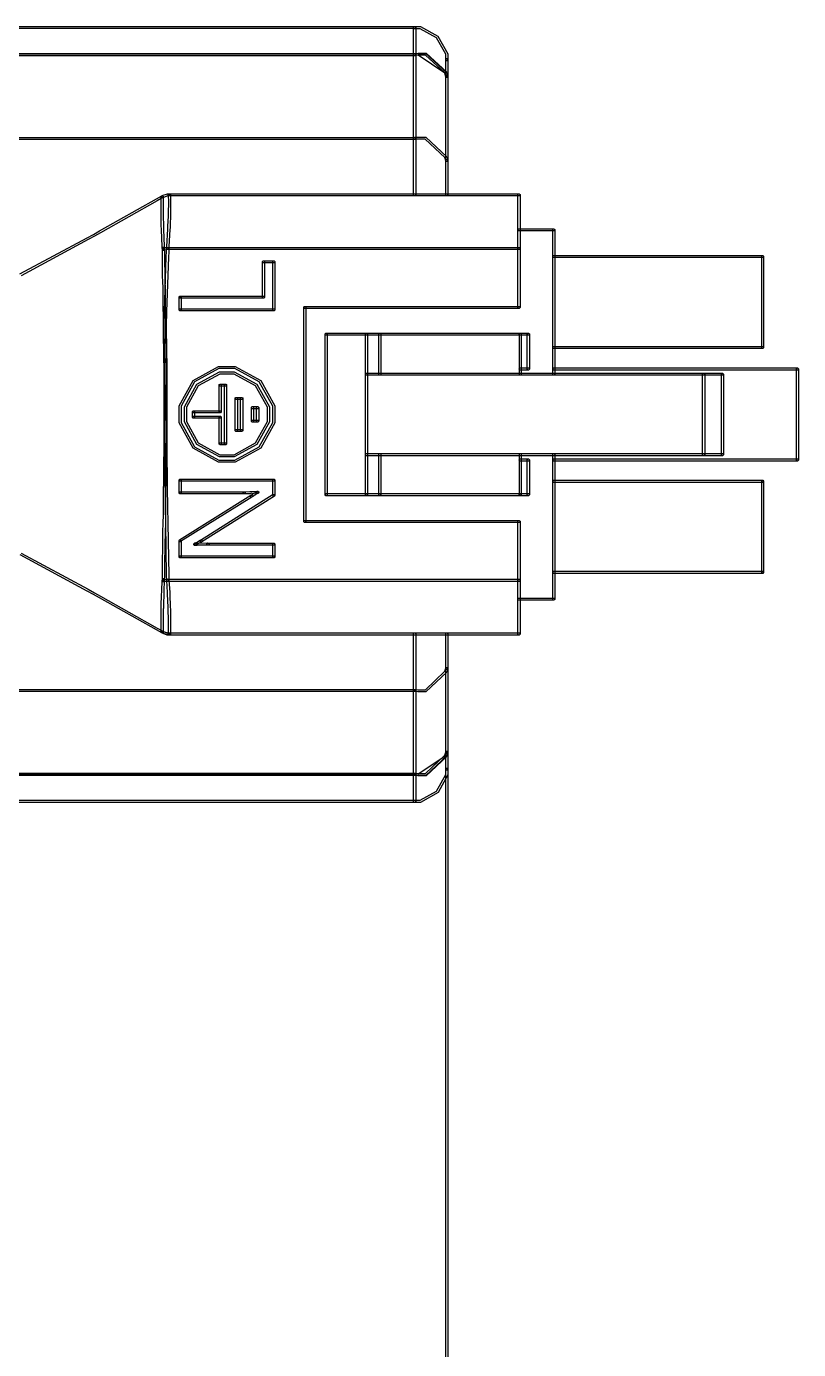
# Model space of a CAD drawing. Extents: x 0.54 to 10.46, y 0.74 to 7.76.
# Drawn here: x 9.1258 to 9.3863, y 3.7966 to 4.2432 of the extents above; entities that cross this region are included whole.
import ezdxf

# ---------------------------------------------------------------- set-up
doc = ezdxf.new("R2010")
doc.units = 0
doc.layers.get('0').update_dxf_attribs({"linetype": 'CONTINUOUS'})

msp = doc.modelspace()

# ---------------------------------------------------------------- linework, layer by layer
at = {"color": 0}
for points in [[(9.25672, 4.24246), (8.97396, 4.24246), (8.97385, 4.24246), (8.97358, 4.24274), (8.97358, 4.24278), (8.97358, 4.24289), (8.97385, 4.24317), (8.97396, 4.24317), (9.25672, 4.24317), (9.25678, 4.24317), (9.25711, 4.24289), (9.25711, 4.24278), (9.25711, 4.24274), (9.25678, 4.24246), (9.25672, 4.24246)], [(9.26758, 4.23161), (9.26747, 4.23161), (9.26725, 4.23188), (9.26725, 4.23193), (9.26725, 4.23383), (9.26417, 4.23936), (9.25857, 4.2424), (9.25672, 4.2424), (9.25662, 4.2424), (9.2564, 4.24274), (9.2564, 4.24278), (9.2564, 4.24289), (9.25662, 4.24311), (9.25672, 4.24311), (9.25868, 4.24311), (9.2646, 4.23986), (9.2679, 4.23394), (9.2679, 4.23193), (9.2679, 4.23188), (9.26764, 4.23161), (9.26758, 4.23161)], [(9.25672, 4.23335), (8.97396, 4.23335), (8.97385, 4.23335), (8.97358, 4.23361), (8.97358, 4.23367), (8.97358, 4.23378), (8.97385, 4.23406), (8.97396, 4.23406), (9.25672, 4.23406), (9.25678, 4.23406), (9.25711, 4.23378), (9.25711, 4.23367), (9.25711, 4.23361), (9.25678, 4.23335), (9.25672, 4.23335)], [(9.25672, 4.23329), (8.97396, 4.23329), (8.97385, 4.23329), (8.97358, 4.23361), (8.97358, 4.23367), (8.97358, 4.23378), (8.97385, 4.234), (8.97396, 4.234), (9.25672, 4.234), (9.25678, 4.234), (9.25711, 4.23378), (9.25711, 4.23367), (9.25711, 4.23361), (9.25678, 4.23329), (9.25672, 4.23329)], [(9.26758, 4.22613), (9.26747, 4.22613), (9.26725, 4.2264), (9.26725, 4.2264), (9.26699, 4.22749), (9.26047, 4.23346), (9.25831, 4.23346), (9.25792, 4.23346), (9.25689, 4.2334), (9.25678, 4.23335), (9.25678, 4.23335), (9.2564, 4.23356), (9.2564, 4.23361), (9.25635, 4.23367), (9.25662, 4.23406), (9.25667, 4.23406), (9.25678, 4.2341), (9.25792, 4.23415), (9.25831, 4.23415), (9.26069, 4.23415), (9.26764, 4.22771), (9.2679, 4.22657), (9.2679, 4.22657), (9.26768, 4.22618), (9.26768, 4.22613), (9.26768, 4.22613), (9.26758, 4.22613), (9.26758, 4.22613)], [(9.26758, 4.22592), (9.26747, 4.22592), (9.26725, 4.22618), (9.26725, 4.22618), (9.26699, 4.22738), (9.25792, 4.23351), (9.25678, 4.23329), (9.25678, 4.23329), (9.25672, 4.23329), (9.25672, 4.23329), (9.25662, 4.23329), (9.2564, 4.23356), (9.2564, 4.23361), (9.25635, 4.23367), (9.25662, 4.234), (9.25667, 4.234), (9.25678, 4.23406), (9.25782, 4.2341), (9.25819, 4.2341), (9.26058, 4.2341), (9.26764, 4.22749), (9.2679, 4.22629), (9.2679, 4.22629), (9.26768, 4.22597), (9.26768, 4.22592), (9.26768, 4.22592), (9.26758, 4.22592), (9.26758, 4.22592)], [(9.25672, 4.20503), (9.25662, 4.20503), (9.2564, 4.20529), (9.2564, 4.20535), (9.2564, 4.23367), (9.2564, 4.23378), (9.25662, 4.234), (9.25672, 4.234), (9.25678, 4.234), (9.25711, 4.23378), (9.25711, 4.23367), (9.25711, 4.20535), (9.25711, 4.20529), (9.25678, 4.20503), (9.25672, 4.20503)], [(9.26758, 4.22613), (9.26747, 4.22613), (9.26725, 4.2264), (9.26725, 4.22646), (9.26725, 4.23193), (9.26725, 4.23204), (9.26747, 4.23232), (9.26758, 4.23232), (9.26764, 4.23232), (9.2679, 4.23204), (9.2679, 4.23193), (9.2679, 4.22646), (9.2679, 4.2264), (9.26764, 4.22613), (9.26758, 4.22613)], [(9.26758, 4.22592), (9.26747, 4.22592), (9.26725, 4.22618), (9.26725, 4.22624), (9.26725, 4.22651), (9.26725, 4.22661), (9.26747, 4.22683), (9.26758, 4.22683), (9.26764, 4.22683), (9.2679, 4.22661), (9.2679, 4.22651), (9.2679, 4.22624), (9.2679, 4.22618), (9.26764, 4.22592), (9.26758, 4.22592)], [(9.26758, 4.1976), (9.26747, 4.1976), (9.26725, 4.19786), (9.26725, 4.19792), (9.26725, 4.22624), (9.26725, 4.22635), (9.26747, 4.22661), (9.26758, 4.22661), (9.26764, 4.22661), (9.2679, 4.22635), (9.2679, 4.22624), (9.2679, 4.19792), (9.2679, 4.19786), (9.26764, 4.1976), (9.26758, 4.1976)], [(9.25672, 4.20503), (8.97233, 4.20503), (8.97222, 4.20503), (8.97194, 4.20529), (8.97194, 4.20535), (8.97194, 4.20546), (8.97222, 4.20574), (8.97233, 4.20574), (9.25672, 4.20574), (9.25678, 4.20574), (9.25711, 4.20546), (9.25711, 4.20535), (9.25711, 4.20529), (9.25678, 4.20503), (9.25672, 4.20503)], [(9.26758, 4.1976), (9.26747, 4.1976), (9.26725, 4.19786), (9.26725, 4.19786), (9.26699, 4.19894), (9.26036, 4.20514), (9.25819, 4.20514), (9.25782, 4.20514), (9.25689, 4.20508), (9.25678, 4.20503), (9.25678, 4.20503), (9.25672, 4.20503), (9.25672, 4.20503), (9.25662, 4.20503), (9.2564, 4.20524), (9.2564, 4.20529), (9.25635, 4.20535), (9.25662, 4.20574), (9.25667, 4.20574), (9.25678, 4.20578), (9.25782, 4.20583), (9.25819, 4.20583), (9.26058, 4.20583), (9.26764, 4.19922), (9.2679, 4.19803), (9.2679, 4.19803), (9.26768, 4.19764), (9.26768, 4.1976), (9.26768, 4.1976), (9.26758, 4.1976), (9.26758, 4.1976)], [(9.26758, 4.18599), (9.26747, 4.18599), (9.26725, 4.18625), (9.26725, 4.18631), (9.26725, 4.19792), (9.26725, 4.19803), (9.26747, 4.19829), (9.26758, 4.19829), (9.26764, 4.19829), (9.2679, 4.19803), (9.2679, 4.19792), (9.2679, 4.18631), (9.2679, 4.18625), (9.26764, 4.18599), (9.26758, 4.18599)], [(9.17199, 4.16803), (9.17188, 4.16803), (9.1716, 4.16829), (9.1716, 4.16835), (9.17156, 4.16894), (9.17133, 4.17458), (9.17133, 4.17507), (9.17128, 4.17557), (9.17122, 4.17882), (9.17122, 4.1799), (9.17122, 4.18078), (9.17122, 4.18272), (9.17122, 4.18338), (9.17122, 4.18386), (9.17122, 4.18533), (9.17122, 4.18533), (9.17122, 4.18544), (9.17122, 4.18565), (9.17128, 4.18565), (9.17128, 4.18576), (9.1716, 4.18604), (9.17165, 4.18599), (9.17171, 4.18599), (9.17199, 4.18571), (9.17199, 4.1856), (9.17193, 4.1856), (9.17193, 4.18533), (9.17193, 4.18533), (9.17193, 4.18485), (9.17193, 4.18375), (9.17193, 4.18338), (9.17193, 4.18338), (9.17193, 4.18078), (9.17193, 4.1799), (9.17193, 4.17958), (9.17199, 4.17557), (9.17204, 4.17513), (9.17204, 4.17464), (9.17225, 4.169), (9.17231, 4.1684), (9.17231, 4.16835), (9.17204, 4.16803), (9.17199, 4.16803)], [(9.1716, 4.18528), (9.1716, 4.18528), (9.17133, 4.18549), (9.17133, 4.18549), (9.17128, 4.18554), (9.17139, 4.18593), (9.17144, 4.18593), (9.1716, 4.18608), (9.17339, 4.18668), (9.17399, 4.18668), (9.17404, 4.18668), (9.17432, 4.18642), (9.17432, 4.18631), (9.17432, 4.18625), (9.17404, 4.18599), (9.17399, 4.18599), (9.17344, 4.18599), (9.17199, 4.18544), (9.17182, 4.18533), (9.17182, 4.18533), (9.17165, 4.18528), (9.1716, 4.18528)], [(9.17344, 4.16792), (9.17333, 4.16792), (9.17313, 4.16818), (9.17313, 4.16824), (9.17313, 4.16894), (9.17344, 4.17475), (9.1735, 4.17524), (9.1735, 4.17572), (9.17367, 4.17919), (9.17367, 4.18033), (9.17367, 4.18072), (9.17378, 4.18326), (9.17378, 4.18408), (9.17378, 4.18457), (9.17372, 4.18571), (9.17372, 4.18604), (9.17372, 4.18604), (9.17367, 4.18614), (9.17367, 4.18614), (9.17432, 4.18647), (9.17399, 4.18631), (9.17432, 4.18647), (9.17432, 4.18642), (9.17437, 4.18619), (9.17437, 4.18608), (9.17437, 4.18604), (9.17443, 4.18435), (9.17443, 4.18408), (9.17443, 4.18317), (9.17437, 4.18072), (9.17437, 4.18033), (9.17432, 4.17996), (9.17421, 4.17567), (9.17421, 4.17518), (9.17415, 4.17469), (9.17383, 4.16889), (9.17383, 4.16818), (9.17383, 4.16813), (9.1735, 4.16792), (9.17344, 4.16792)], [(9.29194, 4.18599), (9.17399, 4.18599), (9.17389, 4.18599), (9.17361, 4.18625), (9.17361, 4.18631), (9.17361, 4.18642), (9.17389, 4.18668), (9.17399, 4.18668), (9.29194, 4.18668), (9.29199, 4.18668), (9.29232, 4.18642), (9.29232, 4.18631), (9.29232, 4.18625), (9.29199, 4.18599), (9.29194, 4.18599)], [(9.29194, 4.16792), (9.29183, 4.16792), (9.29161, 4.16818), (9.29161, 4.16824), (9.29161, 4.18631), (9.29161, 4.18642), (9.29183, 4.18668), (9.29194, 4.18668), (9.29199, 4.18668), (9.29232, 4.18642), (9.29232, 4.18631), (9.29232, 4.16824), (9.29232, 4.16818), (9.29199, 4.16792), (9.29194, 4.16792)], [(9.30371, 4.17421), (9.29194, 4.17421), (9.29183, 4.17421), (9.29161, 4.17449), (9.29161, 4.17453), (9.29161, 4.17464), (9.29183, 4.17492), (9.29194, 4.17492), (9.30371, 4.17492), (9.30376, 4.17492), (9.30404, 4.17464), (9.30404, 4.17453), (9.30404, 4.17449), (9.30376, 4.17421), (9.30371, 4.17421)], [(9.30371, 4.12543), (9.3036, 4.12543), (9.30339, 4.12571), (9.30339, 4.12576), (9.30339, 4.17453), (9.30339, 4.17464), (9.3036, 4.17492), (9.30371, 4.17492), (9.30376, 4.17492), (9.30404, 4.17464), (9.30404, 4.17453), (9.30404, 4.12576), (9.30404, 4.12571), (9.30376, 4.12543), (9.30371, 4.12543)], [(9.17344, 4.16792), (9.17193, 4.16803), (9.17188, 4.16808), (9.1716, 4.16835), (9.1716, 4.1684), (9.1716, 4.16851), (9.17188, 4.16872), (9.17199, 4.16872), (9.1735, 4.16862), (9.17356, 4.16862), (9.17383, 4.16829), (9.17383, 4.16818), (9.17383, 4.16813), (9.1735, 4.16792), (9.17344, 4.16792)], [(9.17199, 4.16758), (9.17188, 4.16758), (9.17165, 4.16786), (9.17165, 4.16792), (9.17165, 4.16803), (9.1716, 4.16829), (9.1716, 4.16829), (9.17231, 4.1684), (9.17231, 4.16829), (9.17231, 4.16803), (9.17231, 4.16792), (9.17231, 4.16786), (9.17204, 4.16758), (9.17199, 4.16758)], [(9.17199, 4.05615), (9.17188, 4.05615), (9.17165, 4.05643), (9.17165, 4.05647), (9.17165, 4.06011), (9.17176, 4.06976), (9.17182, 4.0709), (9.17182, 4.07146), (9.17193, 4.07671), (9.17199, 4.07721), (9.17199, 4.07894), (9.17215, 4.09706), (9.17219, 4.09907), (9.17219, 4.09967), (9.17219, 4.10097), (9.17219, 4.10135), (9.17219, 4.10135), (9.17225, 4.10172), (9.17225, 4.10183), (9.17225, 4.10232), (9.17225, 4.10331), (9.17225, 4.10553), (9.17225, 4.10622), (9.17225, 4.11019), (9.17225, 4.11903), (9.17225, 4.12196), (9.17219, 4.12847), (9.17215, 4.13064), (9.17188, 4.15229), (9.17188, 4.15446), (9.17176, 4.15756), (9.17171, 4.15842), (9.17165, 4.16558), (9.17165, 4.16797), (9.17165, 4.16808), (9.17188, 4.16829), (9.17199, 4.16829), (9.17204, 4.16829), (9.17231, 4.16808), (9.17231, 4.16797), (9.17231, 4.16536), (9.17242, 4.15842), (9.17247, 4.15756), (9.17258, 4.15446), (9.17258, 4.15229), (9.17285, 4.13064), (9.1729, 4.12853), (9.1729, 4.12196), (9.1729, 4.12076), (9.17296, 4.10986), (9.17296, 4.10622), (9.1729, 4.1059), (9.1729, 4.10325), (9.1729, 4.10232), (9.1729, 4.10221), (9.1729, 4.10194), (9.1729, 4.10183), (9.1729, 4.10135), (9.1729, 4.10081), (9.1729, 4.0995), (9.1729, 4.09907), (9.17285, 4.09706), (9.17269, 4.07894), (9.17269, 4.07721), (9.17264, 4.07671), (9.17253, 4.07146), (9.17253, 4.0709), (9.17247, 4.06976), (9.17231, 4.05985), (9.17231, 4.05647), (9.17231, 4.05643), (9.17204, 4.05615), (9.17199, 4.05615)], [(9.17344, 4.05588), (9.17333, 4.05588), (9.17313, 4.05615), (9.17313, 4.05621), (9.17307, 4.058), (9.17275, 4.07547), (9.17275, 4.07721), (9.17269, 4.07921), (9.17253, 4.09581), (9.17253, 4.10129), (9.17253, 4.10232), (9.17247, 4.10265), (9.17247, 4.10536), (9.17247, 4.10622), (9.17247, 4.10801), (9.17253, 4.11208), (9.17253, 4.11339), (9.17253, 4.11556), (9.17253, 4.12039), (9.17253, 4.12196), (9.17247, 4.12272), (9.17242, 4.12993), (9.17242, 4.13064), (9.17236, 4.13183), (9.17225, 4.14393), (9.17231, 4.14513), (9.17231, 4.14697), (9.17296, 4.16542), (9.17307, 4.16721), (9.17313, 4.16824), (9.17313, 4.16835), (9.17333, 4.16857), (9.17344, 4.16857), (9.1735, 4.16857), (9.17356, 4.16857), (9.17383, 4.16835), (9.17383, 4.16824), (9.17378, 4.16715), (9.17367, 4.16536), (9.17301, 4.14697), (9.17301, 4.14513), (9.17296, 4.14393), (9.17307, 4.13183), (9.17313, 4.13064), (9.17313, 4.12993), (9.17318, 4.12397), (9.17318, 4.12196), (9.17318, 4.12125), (9.17318, 4.1154), (9.17318, 4.11339), (9.17318, 4.1116), (9.17318, 4.10758), (9.17318, 4.10622), (9.17318, 4.10525), (9.17318, 4.10308), (9.17318, 4.10232), (9.17318, 4.10129), (9.17318, 4.09933), (9.17339, 4.07921), (9.17344, 4.07721), (9.17344, 4.07547), (9.17378, 4.058), (9.17383, 4.05621), (9.17383, 4.05615), (9.1735, 4.05588), (9.17344, 4.05588)], [(9.29194, 4.16792), (9.1735, 4.16792), (9.17339, 4.16792), (9.17313, 4.16818), (9.17313, 4.16824), (9.17313, 4.16835), (9.17339, 4.16862), (9.1735, 4.16862), (9.29194, 4.16862), (9.29199, 4.16862), (9.29232, 4.16835), (9.29232, 4.16824), (9.29232, 4.16818), (9.29199, 4.16792), (9.29194, 4.16792)], [(9.29194, 4.148), (9.29183, 4.148), (9.29161, 4.14828), (9.29161, 4.14833), (9.29161, 4.16824), (9.29161, 4.16835), (9.29183, 4.16857), (9.29194, 4.16857), (9.29199, 4.16857), (9.29232, 4.16835), (9.29232, 4.16824), (9.29232, 4.14833), (9.29232, 4.14828), (9.29199, 4.148), (9.29194, 4.148)], [(9.20578, 4.15142), (9.20568, 4.15142), (9.2054, 4.15169), (9.2054, 4.15175), (9.2054, 4.16374), (9.2054, 4.16385), (9.20568, 4.16407), (9.20578, 4.16407), (9.20583, 4.16407), (9.20611, 4.16385), (9.20611, 4.16374), (9.20611, 4.15175), (9.20611, 4.15169), (9.20583, 4.15142), (9.20578, 4.15142)], [(9.20925, 4.16336), (9.20578, 4.16336), (9.20568, 4.16336), (9.2054, 4.16363), (9.2054, 4.16368), (9.2054, 4.16379), (9.20568, 4.16407), (9.20578, 4.16407), (9.20925, 4.16407), (9.20931, 4.16407), (9.20958, 4.16379), (9.20958, 4.16368), (9.20958, 4.16363), (9.20931, 4.16336), (9.20925, 4.16336)], [(9.20925, 4.14714), (9.20915, 4.14714), (9.20888, 4.14746), (9.20888, 4.14751), (9.20888, 4.16368), (9.20888, 4.16379), (9.20915, 4.16407), (9.20925, 4.16407), (9.20931, 4.16407), (9.20958, 4.16379), (9.20958, 4.16368), (9.20958, 4.14751), (9.20958, 4.14746), (9.20931, 4.14714), (9.20925, 4.14714)], [(9.37418, 4.16521), (9.30371, 4.16521), (9.3036, 4.16521), (9.30333, 4.16547), (9.30333, 4.16553), (9.30333, 4.16564), (9.3036, 4.1659), (9.30371, 4.1659), (9.37418, 4.1659), (9.37424, 4.1659), (9.37451, 4.16564), (9.37451, 4.16553), (9.37451, 4.16547), (9.37424, 4.16521), (9.37418, 4.16521)], [(9.37418, 4.13444), (9.37408, 4.13444), (9.37386, 4.13476), (9.37386, 4.13482), (9.37386, 4.16553), (9.37386, 4.16564), (9.37408, 4.1659), (9.37418, 4.1659), (9.37424, 4.1659), (9.37451, 4.16564), (9.37451, 4.16553), (9.37451, 4.13482), (9.37451, 4.13476), (9.37424, 4.13444), (9.37418, 4.13444)], [(9.20578, 4.15142), (9.17763, 4.15142), (9.17751, 4.15142), (9.17725, 4.15169), (9.17725, 4.15175), (9.17725, 4.15186), (9.17751, 4.15213), (9.17763, 4.15213), (9.20578, 4.15213), (9.20583, 4.15213), (9.20611, 4.15186), (9.20611, 4.15175), (9.20611, 4.15169), (9.20583, 4.15142), (9.20578, 4.15142)], [(9.17763, 4.14714), (9.17751, 4.14714), (9.17725, 4.14746), (9.17725, 4.14751), (9.17725, 4.15175), (9.17725, 4.15186), (9.17751, 4.15207), (9.17763, 4.15207), (9.17768, 4.15207), (9.17796, 4.15186), (9.17796, 4.15175), (9.17796, 4.14751), (9.17796, 4.14746), (9.17768, 4.14714), (9.17763, 4.14714)], [(9.29194, 4.148), (9.21967, 4.148), (9.21957, 4.148), (9.21935, 4.14828), (9.21935, 4.14833), (9.21935, 4.14844), (9.21957, 4.14871), (9.21967, 4.14871), (9.29194, 4.14871), (9.29199, 4.14871), (9.29232, 4.14844), (9.29232, 4.14833), (9.29232, 4.14828), (9.29199, 4.148), (9.29194, 4.148)], [(9.21967, 4.07574), (9.21957, 4.07574), (9.21935, 4.07601), (9.21935, 4.07607), (9.21935, 4.14839), (9.21935, 4.14849), (9.21957, 4.14871), (9.21967, 4.14871), (9.21972, 4.14871), (9.22006, 4.14849), (9.22006, 4.14839), (9.22006, 4.07607), (9.22006, 4.07601), (9.21972, 4.07574), (9.21967, 4.07574)], [(9.20925, 4.14714), (9.17763, 4.14714), (9.17751, 4.14714), (9.17725, 4.14746), (9.17725, 4.14751), (9.17725, 4.14763), (9.17751, 4.14785), (9.17763, 4.14785), (9.20925, 4.14785), (9.20931, 4.14785), (9.20958, 4.14763), (9.20958, 4.14751), (9.20958, 4.14746), (9.20931, 4.14714), (9.20925, 4.14714)], [(9.2405, 4.139), (9.22689, 4.139), (9.22678, 4.139), (9.22657, 4.13926), (9.22657, 4.13932), (9.22657, 4.13943), (9.22678, 4.13971), (9.22689, 4.13971), (9.2405, 4.13971), (9.24056, 4.13971), (9.24083, 4.13943), (9.24083, 4.13932), (9.24083, 4.13926), (9.24056, 4.139), (9.2405, 4.139)], [(9.22689, 4.08475), (9.22678, 4.08475), (9.22657, 4.08507), (9.22657, 4.08512), (9.22657, 4.13932), (9.22657, 4.13943), (9.22678, 4.13965), (9.22689, 4.13965), (9.22694, 4.13965), (9.22726, 4.13943), (9.22726, 4.13932), (9.22726, 4.08512), (9.22726, 4.08507), (9.22694, 4.08475), (9.22689, 4.08475)], [(9.24501, 4.139), (9.2405, 4.139), (9.2404, 4.139), (9.24013, 4.13926), (9.24013, 4.13932), (9.24013, 4.13943), (9.2404, 4.13971), (9.2405, 4.13971), (9.24501, 4.13971), (9.24507, 4.13971), (9.24533, 4.13943), (9.24533, 4.13932), (9.24533, 4.13926), (9.24507, 4.139), (9.24501, 4.139)], [(9.2405, 4.08475), (9.2404, 4.08475), (9.24013, 4.08507), (9.24013, 4.08512), (9.24013, 4.13932), (9.24013, 4.13943), (9.2404, 4.13965), (9.2405, 4.13965), (9.24056, 4.13965), (9.24083, 4.13943), (9.24083, 4.13932), (9.24083, 4.08512), (9.24083, 4.08507), (9.24056, 4.08475), (9.2405, 4.08475)], [(9.29243, 4.139), (9.24501, 4.139), (9.2449, 4.139), (9.24462, 4.13926), (9.24462, 4.13932), (9.24462, 4.13943), (9.2449, 4.13971), (9.24501, 4.13971), (9.29243, 4.13971), (9.29249, 4.13971), (9.29275, 4.13943), (9.29275, 4.13932), (9.29275, 4.13926), (9.29249, 4.139), (9.29243, 4.139)], [(9.24501, 4.12543), (9.2449, 4.12543), (9.24462, 4.12571), (9.24462, 4.12576), (9.24462, 4.13932), (9.24462, 4.13943), (9.2449, 4.13965), (9.24501, 4.13965), (9.24507, 4.13965), (9.24533, 4.13943), (9.24533, 4.13932), (9.24533, 4.12576), (9.24533, 4.12571), (9.24507, 4.12543), (9.24501, 4.12543)], [(9.29514, 4.139), (9.29243, 4.139), (9.29232, 4.139), (9.29204, 4.13926), (9.29204, 4.13932), (9.29204, 4.13943), (9.29232, 4.13971), (9.29243, 4.13971), (9.29514, 4.13971), (9.29519, 4.13971), (9.29546, 4.13943), (9.29546, 4.13932), (9.29546, 4.13926), (9.29519, 4.139), (9.29514, 4.139)], [(9.29243, 4.12543), (9.29232, 4.12543), (9.2921, 4.12571), (9.2921, 4.12576), (9.2921, 4.13932), (9.2921, 4.13943), (9.29232, 4.13965), (9.29243, 4.13965), (9.29249, 4.13965), (9.29275, 4.13943), (9.29275, 4.13932), (9.29275, 4.12576), (9.29275, 4.12571), (9.29249, 4.12543), (9.29243, 4.12543)], [(9.29514, 4.12722), (9.29503, 4.12722), (9.29476, 4.1275), (9.29476, 4.12756), (9.29476, 4.13932), (9.29476, 4.13943), (9.29503, 4.13965), (9.29514, 4.13965), (9.29519, 4.13965), (9.29546, 4.13943), (9.29546, 4.13932), (9.29546, 4.12756), (9.29546, 4.1275), (9.29519, 4.12722), (9.29514, 4.12722)], [(9.37418, 4.13444), (9.30371, 4.13444), (9.3036, 4.13444), (9.30333, 4.13476), (9.30333, 4.13482), (9.30333, 4.13493), (9.3036, 4.13514), (9.30371, 4.13514), (9.37418, 4.13514), (9.37424, 4.13514), (9.37451, 4.13493), (9.37451, 4.13482), (9.37451, 4.13476), (9.37424, 4.13444), (9.37418, 4.13444)], [(9.19342, 4.09608), (9.19054, 4.09608), (9.18197, 4.10086), (9.17725, 4.10943), (9.17725, 4.11225), (9.17725, 4.11513), (9.18197, 4.12369), (9.19054, 4.12842), (9.19342, 4.12842), (9.19624, 4.12842), (9.20481, 4.12369), (9.20958, 4.11513), (9.20958, 4.11225), (9.20958, 4.10943), (9.20481, 4.10086), (9.19624, 4.09608), (9.19342, 4.09608)], [(9.19342, 4.12771), (9.19065, 4.12771), (9.18246, 4.12321), (9.17796, 4.11501), (9.17796, 4.11225), (9.17796, 4.10954), (9.18246, 4.10129), (9.19065, 4.09674), (9.19342, 4.09674), (9.19612, 4.09674), (9.20432, 4.10129), (9.20888, 4.10954), (9.20888, 4.11225), (9.20888, 4.11501), (9.20432, 4.12321), (9.19612, 4.12771), (9.19342, 4.12771)], [(9.19342, 4.09787), (9.19086, 4.09787), (9.18326, 4.10211), (9.1791, 4.10975), (9.1791, 4.11225), (9.1791, 4.11481), (9.18326, 4.1224), (9.19086, 4.12657), (9.19342, 4.12657), (9.1959, 4.12657), (9.20356, 4.1224), (9.20779, 4.11481), (9.20779, 4.11225), (9.20779, 4.10975), (9.20356, 4.10211), (9.1959, 4.09787), (9.19342, 4.09787)], [(9.35433, 4.12543), (9.2405, 4.12543), (9.2404, 4.12543), (9.24013, 4.12571), (9.24013, 4.12576), (9.24013, 4.12587), (9.2404, 4.12614), (9.2405, 4.12614), (9.35433, 4.12614), (9.35439, 4.12614), (9.35465, 4.12587), (9.35465, 4.12576), (9.35465, 4.12571), (9.35439, 4.12543), (9.35433, 4.12543)], [(9.29514, 4.12722), (9.29243, 4.12722), (9.29232, 4.12722), (9.29204, 4.1275), (9.29204, 4.12756), (9.29204, 4.12765), (9.29232, 4.12793), (9.29243, 4.12793), (9.29514, 4.12793), (9.29519, 4.12793), (9.29546, 4.12765), (9.29546, 4.12756), (9.29546, 4.1275), (9.29519, 4.12722), (9.29514, 4.12722)], [(9.3859, 4.12722), (9.30371, 4.12722), (9.3036, 4.12722), (9.30339, 4.1275), (9.30339, 4.12756), (9.30339, 4.12765), (9.3036, 4.12793), (9.30371, 4.12793), (9.3859, 4.12793), (9.38596, 4.12793), (9.38629, 4.12765), (9.38629, 4.12756), (9.38629, 4.1275), (9.38596, 4.12722), (9.3859, 4.12722)], [(9.35433, 4.09831), (9.35422, 4.09831), (9.35394, 4.09864), (9.35394, 4.09868), (9.35394, 4.12576), (9.35394, 4.12587), (9.35422, 4.12614), (9.35433, 4.12614), (9.35439, 4.12614), (9.35465, 4.12587), (9.35465, 4.12576), (9.35465, 4.09868), (9.35465, 4.09864), (9.35439, 4.09831), (9.35433, 4.09831)], [(9.36063, 4.12543), (9.35433, 4.12543), (9.35422, 4.12543), (9.35394, 4.12571), (9.35394, 4.12576), (9.35394, 4.12587), (9.35422, 4.12614), (9.35433, 4.12614), (9.36063, 4.12614), (9.36068, 4.12614), (9.361, 4.12587), (9.361, 4.12576), (9.361, 4.12571), (9.36068, 4.12543), (9.36063, 4.12543)], [(9.36063, 4.09831), (9.36051, 4.09831), (9.36029, 4.09864), (9.36029, 4.09868), (9.36029, 4.12576), (9.36029, 4.12587), (9.36051, 4.12614), (9.36063, 4.12614), (9.36068, 4.12614), (9.361, 4.12587), (9.361, 4.12576), (9.361, 4.09868), (9.361, 4.09864), (9.36068, 4.09831), (9.36063, 4.09831)], [(9.3859, 4.09651), (9.38579, 4.09651), (9.38558, 4.09679), (9.38558, 4.09685), (9.38558, 4.12756), (9.38558, 4.12765), (9.38579, 4.12793), (9.3859, 4.12793), (9.38596, 4.12793), (9.38629, 4.12765), (9.38629, 4.12756), (9.38629, 4.09685), (9.38629, 4.09679), (9.38596, 4.09651), (9.3859, 4.09651)], [(9.19342, 4.12587), (9.19097, 4.12587), (9.18375, 4.1219), (9.17979, 4.11469), (9.17979, 4.11225), (9.17979, 4.10986), (9.18375, 4.1026), (9.19097, 4.09858), (9.19342, 4.09858), (9.19581, 4.09858), (9.20307, 4.1026), (9.20708, 4.10986), (9.20708, 4.11225), (9.20708, 4.11469), (9.20307, 4.1219), (9.19581, 4.12587), (9.19342, 4.12587)], [(9.19119, 4.11279), (9.19108, 4.11279), (9.19081, 4.11307), (9.19081, 4.11312), (9.19081, 4.12218), (9.19081, 4.12229), (9.19108, 4.1225), (9.19119, 4.1225), (9.19125, 4.1225), (9.19151, 4.12229), (9.19151, 4.12218), (9.19151, 4.11312), (9.19151, 4.11307), (9.19125, 4.11279), (9.19119, 4.11279)], [(9.19299, 4.12181), (9.19119, 4.12181), (9.19108, 4.12181), (9.19081, 4.12213), (9.19081, 4.12218), (9.19081, 4.12229), (9.19108, 4.1225), (9.19119, 4.1225), (9.19299, 4.1225), (9.19303, 4.1225), (9.19331, 4.12229), (9.19331, 4.12218), (9.19331, 4.12213), (9.19303, 4.12181), (9.19299, 4.12181)], [(9.19299, 4.10194), (9.19288, 4.10194), (9.19265, 4.10221), (9.19265, 4.10226), (9.19265, 4.12218), (9.19265, 4.12229), (9.19288, 4.1225), (9.19299, 4.1225), (9.19303, 4.1225), (9.19331, 4.12229), (9.19331, 4.12218), (9.19331, 4.10226), (9.19331, 4.10221), (9.19303, 4.10194), (9.19299, 4.10194)], [(9.19656, 4.10644), (9.19646, 4.10644), (9.19624, 4.10672), (9.19624, 4.10678), (9.19624, 4.11768), (9.19624, 4.11778), (9.19646, 4.118), (9.19656, 4.118), (9.19661, 4.118), (9.19694, 4.11778), (9.19694, 4.11768), (9.19694, 4.10678), (9.19694, 4.10672), (9.19661, 4.10644), (9.19656, 4.10644)], [(9.1984, 4.11729), (9.19656, 4.11729), (9.19646, 4.11729), (9.19624, 4.11757), (9.19624, 4.11762), (9.19624, 4.11774), (9.19646, 4.118), (9.19656, 4.118), (9.1984, 4.118), (9.19846, 4.118), (9.19874, 4.11774), (9.19874, 4.11762), (9.19874, 4.11757), (9.19846, 4.11729), (9.1984, 4.11729)], [(9.1984, 4.10644), (9.19829, 4.10644), (9.19803, 4.10672), (9.19803, 4.10678), (9.19803, 4.11768), (9.19803, 4.11778), (9.19829, 4.118), (9.1984, 4.118), (9.19846, 4.118), (9.19874, 4.11778), (9.19874, 4.11768), (9.19874, 4.10678), (9.19874, 4.10672), (9.19846, 4.10644), (9.1984, 4.10644)], [(9.19119, 4.11279), (9.18212, 4.11279), (9.18201, 4.11279), (9.18175, 4.11307), (9.18175, 4.11312), (9.18175, 4.11322), (9.18201, 4.1135), (9.18212, 4.1135), (9.19119, 4.1135), (9.19125, 4.1135), (9.19151, 4.11322), (9.19151, 4.11312), (9.19151, 4.11307), (9.19125, 4.11279), (9.19119, 4.11279)], [(9.18212, 4.11094), (9.18201, 4.11094), (9.18181, 4.11128), (9.18181, 4.11133), (9.18181, 4.11312), (9.18181, 4.11322), (9.18201, 4.1135), (9.18212, 4.1135), (9.18218, 4.1135), (9.18246, 4.11322), (9.18246, 4.11312), (9.18246, 4.11133), (9.18246, 4.11128), (9.18218, 4.11094), (9.18212, 4.11094)], [(9.20383, 4.1141), (9.20199, 4.1141), (9.20187, 4.1141), (9.20167, 4.11442), (9.20167, 4.11447), (9.20167, 4.11458), (9.20187, 4.11486), (9.20199, 4.11486), (9.20383, 4.11486), (9.20389, 4.11486), (9.20415, 4.11458), (9.20415, 4.11447), (9.20415, 4.11442), (9.20389, 4.1141), (9.20383, 4.1141)], [(9.20199, 4.1096), (9.20187, 4.1096), (9.20167, 4.10992), (9.20167, 4.10997), (9.20167, 4.11447), (9.20167, 4.11458), (9.20187, 4.11486), (9.20199, 4.11486), (9.20204, 4.11486), (9.20236, 4.11458), (9.20236, 4.11447), (9.20236, 4.10997), (9.20236, 4.10992), (9.20204, 4.1096), (9.20199, 4.1096)], [(9.20383, 4.1096), (9.20372, 4.1096), (9.20344, 4.10992), (9.20344, 4.10997), (9.20344, 4.11447), (9.20344, 4.11458), (9.20372, 4.11486), (9.20383, 4.11486), (9.20389, 4.11486), (9.20415, 4.11458), (9.20415, 4.11447), (9.20415, 4.10997), (9.20415, 4.10992), (9.20389, 4.1096), (9.20383, 4.1096)], [(9.19119, 4.11094), (9.18212, 4.11094), (9.18201, 4.11094), (9.18175, 4.11128), (9.18175, 4.11133), (9.18175, 4.11143), (9.18201, 4.11165), (9.18212, 4.11165), (9.19119, 4.11165), (9.19125, 4.11165), (9.19151, 4.11143), (9.19151, 4.11133), (9.19151, 4.11128), (9.19125, 4.11094), (9.19119, 4.11094)], [(9.19119, 4.10194), (9.19108, 4.10194), (9.19081, 4.10221), (9.19081, 4.10226), (9.19081, 4.11133), (9.19081, 4.11143), (9.19108, 4.11165), (9.19119, 4.11165), (9.19125, 4.11165), (9.19151, 4.11143), (9.19151, 4.11133), (9.19151, 4.10226), (9.19151, 4.10221), (9.19125, 4.10194), (9.19119, 4.10194)], [(9.20383, 4.1096), (9.20199, 4.1096), (9.20187, 4.1096), (9.20167, 4.10992), (9.20167, 4.10997), (9.20167, 4.11008), (9.20187, 4.11029), (9.20199, 4.11029), (9.20383, 4.11029), (9.20389, 4.11029), (9.20415, 4.11008), (9.20415, 4.10997), (9.20415, 4.10992), (9.20389, 4.1096), (9.20383, 4.1096)], [(9.1984, 4.10644), (9.19656, 4.10644), (9.19646, 4.10644), (9.19624, 4.10672), (9.19624, 4.10678), (9.19624, 4.10688), (9.19646, 4.10715), (9.19656, 4.10715), (9.1984, 4.10715), (9.19846, 4.10715), (9.19874, 4.10688), (9.19874, 4.10678), (9.19874, 4.10672), (9.19846, 4.10644), (9.1984, 4.10644)], [(9.19299, 4.10194), (9.19119, 4.10194), (9.19108, 4.10194), (9.19081, 4.10221), (9.19081, 4.10226), (9.19081, 4.10238), (9.19108, 4.10265), (9.19119, 4.10265), (9.19299, 4.10265), (9.19303, 4.10265), (9.19331, 4.10238), (9.19331, 4.10226), (9.19331, 4.10221), (9.19303, 4.10194), (9.19299, 4.10194)], [(9.35433, 4.09831), (9.2405, 4.09831), (9.2404, 4.09831), (9.24013, 4.09864), (9.24013, 4.09868), (9.24013, 4.09879), (9.2404, 4.09901), (9.2405, 4.09901), (9.35433, 4.09901), (9.35439, 4.09901), (9.35465, 4.09879), (9.35465, 4.09868), (9.35465, 4.09864), (9.35439, 4.09831), (9.35433, 4.09831)], [(9.24501, 4.08475), (9.2449, 4.08475), (9.24462, 4.08507), (9.24462, 4.08512), (9.24462, 4.09868), (9.24462, 4.09879), (9.2449, 4.09901), (9.24501, 4.09901), (9.24507, 4.09901), (9.24533, 4.09879), (9.24533, 4.09868), (9.24533, 4.08512), (9.24533, 4.08507), (9.24507, 4.08475), (9.24501, 4.08475)], [(9.29514, 4.09651), (9.29243, 4.09651), (9.29232, 4.09651), (9.29204, 4.09679), (9.29204, 4.09685), (9.29204, 4.09694), (9.29232, 4.09722), (9.29243, 4.09722), (9.29514, 4.09722), (9.29519, 4.09722), (9.29546, 4.09694), (9.29546, 4.09685), (9.29546, 4.09679), (9.29519, 4.09651), (9.29514, 4.09651)], [(9.29243, 4.08475), (9.29232, 4.08475), (9.2921, 4.08507), (9.2921, 4.08512), (9.2921, 4.09868), (9.2921, 4.09879), (9.29232, 4.09901), (9.29243, 4.09901), (9.29249, 4.09901), (9.29275, 4.09879), (9.29275, 4.09868), (9.29275, 4.08512), (9.29275, 4.08507), (9.29249, 4.08475), (9.29243, 4.08475)], [(9.29514, 4.08475), (9.29503, 4.08475), (9.29476, 4.08507), (9.29476, 4.08512), (9.29476, 4.09685), (9.29476, 4.09694), (9.29503, 4.09722), (9.29514, 4.09722), (9.29519, 4.09722), (9.29546, 4.09694), (9.29546, 4.09685), (9.29546, 4.08512), (9.29546, 4.08507), (9.29519, 4.08475), (9.29514, 4.08475)], [(9.30371, 4.04953), (9.3036, 4.04953), (9.30339, 4.04981), (9.30339, 4.04986), (9.30339, 4.09868), (9.30339, 4.09879), (9.3036, 4.09901), (9.30371, 4.09901), (9.30376, 4.09901), (9.30404, 4.09879), (9.30404, 4.09868), (9.30404, 4.04986), (9.30404, 4.04981), (9.30376, 4.04953), (9.30371, 4.04953)], [(9.3859, 4.09651), (9.30371, 4.09651), (9.3036, 4.09651), (9.30339, 4.09679), (9.30339, 4.09685), (9.30339, 4.09694), (9.3036, 4.09722), (9.30371, 4.09722), (9.3859, 4.09722), (9.38596, 4.09722), (9.38629, 4.09694), (9.38629, 4.09685), (9.38629, 4.09679), (9.38596, 4.09651), (9.3859, 4.09651)], [(9.36063, 4.09831), (9.35433, 4.09831), (9.35422, 4.09831), (9.35394, 4.09864), (9.35394, 4.09868), (9.35394, 4.09879), (9.35422, 4.09901), (9.35433, 4.09901), (9.36063, 4.09901), (9.36068, 4.09901), (9.361, 4.09879), (9.361, 4.09868), (9.361, 4.09864), (9.36068, 4.09831), (9.36063, 4.09831)], [(9.17763, 4.08544), (9.17751, 4.08544), (9.17725, 4.08572), (9.17725, 4.08578), (9.17725, 4.09006), (9.17725, 4.09017), (9.17751, 4.09039), (9.17763, 4.09039), (9.17768, 4.09039), (9.17796, 4.09017), (9.17796, 4.09006), (9.17796, 4.08578), (9.17796, 4.08572), (9.17768, 4.08544), (9.17763, 4.08544)], [(9.20925, 4.08968), (9.17763, 4.08968), (9.17751, 4.08968), (9.17725, 4.09), (9.17725, 4.09006), (9.17725, 4.09017), (9.17751, 4.09039), (9.17763, 4.09039), (9.20925, 4.09039), (9.20931, 4.09039), (9.20958, 4.09017), (9.20958, 4.09006), (9.20958, 4.09), (9.20931, 4.08968), (9.20925, 4.08968)], [(9.20925, 4.08464), (9.20915, 4.08464), (9.20888, 4.08496), (9.20888, 4.08501), (9.20888, 4.09006), (9.20888, 4.09017), (9.20915, 4.09039), (9.20925, 4.09039), (9.20931, 4.09039), (9.20958, 4.09017), (9.20958, 4.09006), (9.20958, 4.08501), (9.20958, 4.08496), (9.20931, 4.08464), (9.20925, 4.08464)], [(9.19922, 4.08544), (9.17763, 4.08544), (9.17751, 4.08544), (9.17725, 4.08572), (9.17725, 4.08578), (9.17725, 4.08589), (9.17751, 4.08615), (9.17763, 4.08615), (9.19922, 4.08615), (9.19928, 4.08615), (9.1996, 4.08589), (9.1996, 4.08578), (9.1996, 4.08572), (9.19928, 4.08544), (9.19922, 4.08544)], [(9.19922, 4.08544), (9.19911, 4.08544), (9.19889, 4.08572), (9.19889, 4.08578), (9.19889, 4.08589), (9.19917, 4.08615), (9.19928, 4.08615), (9.19976, 4.08615), (9.20111, 4.08621), (9.20128, 4.08621), (9.20187, 4.08621), (9.20356, 4.08637), (9.20383, 4.08637), (9.20389, 4.08637), (9.20415, 4.08615), (9.20415, 4.08604), (9.20415, 4.08599), (9.20394, 4.08572), (9.20389, 4.08567), (9.20361, 4.08567), (9.20144, 4.0855), (9.20128, 4.08544), (9.20074, 4.08544), (9.1996, 4.08544), (9.19922, 4.08544)], [(9.20167, 4.08431), (9.20167, 4.08431), (9.20139, 4.08447), (9.20139, 4.08447), (9.20133, 4.08453), (9.20144, 4.08496), (9.2015, 4.08496), (9.20193, 4.08524), (9.20199, 4.08529), (9.20264, 4.08572), (9.20269, 4.08572), (9.20275, 4.08578), (9.20356, 4.08626), (9.20367, 4.08626), (9.20367, 4.08632), (9.2041, 4.08615), (9.20415, 4.0861), (9.20415, 4.08604), (9.204, 4.08567), (9.204, 4.08561), (9.20389, 4.08561), (9.20313, 4.08518), (9.20307, 4.08512), (9.20296, 4.08512), (9.20236, 4.08469), (9.20231, 4.08464), (9.20182, 4.08436), (9.20182, 4.08436), (9.20167, 4.08431), (9.20167, 4.08431)], [(9.20383, 4.08556), (9.20372, 4.08556), (9.2035, 4.08589), (9.2035, 4.08594), (9.2035, 4.08599), (9.2035, 4.0861), (9.20372, 4.08637), (9.20383, 4.08637), (9.20389, 4.08637), (9.20421, 4.0861), (9.20421, 4.08599), (9.20421, 4.08594), (9.20421, 4.08589), (9.20389, 4.08556), (9.20383, 4.08556)], [(9.37418, 4.08931), (9.30371, 4.08931), (9.3036, 4.08931), (9.30333, 4.08957), (9.30333, 4.08963), (9.30333, 4.08974), (9.3036, 4.09), (9.30371, 4.09), (9.37418, 4.09), (9.37424, 4.09), (9.37451, 4.08974), (9.37451, 4.08963), (9.37451, 4.08957), (9.37424, 4.08931), (9.37418, 4.08931)], [(9.37418, 4.05854), (9.37408, 4.05854), (9.37386, 4.05886), (9.37386, 4.05892), (9.37386, 4.08963), (9.37386, 4.08974), (9.37408, 4.09), (9.37418, 4.09), (9.37424, 4.09), (9.37451, 4.08974), (9.37451, 4.08963), (9.37451, 4.05892), (9.37451, 4.05886), (9.37424, 4.05854), (9.37418, 4.05854)], [(9.17763, 4.06922), (9.17751, 4.06922), (9.17731, 4.06944), (9.17731, 4.06944), (9.17725, 4.0695), (9.17736, 4.06993), (9.1774, 4.06993), (9.2015, 4.08496), (9.2015, 4.08501), (9.20193, 4.0849), (9.20199, 4.08485), (9.20199, 4.08485), (9.20187, 4.08442), (9.20182, 4.08436), (9.17779, 4.06933), (9.17774, 4.06933), (9.17763, 4.06922), (9.17763, 4.06922)], [(9.18468, 4.06917), (9.18468, 4.06917), (9.1844, 4.06933), (9.1844, 4.06933), (9.18435, 4.06939), (9.18446, 4.06982), (9.18451, 4.06982), (9.20904, 4.08529), (9.20904, 4.08535), (9.20947, 4.08524), (9.20953, 4.08518), (9.20953, 4.08518), (9.20942, 4.08475), (9.20942, 4.08469), (9.1849, 4.06922), (9.18485, 4.06922), (9.18468, 4.06917), (9.18468, 4.06917)], [(9.2405, 4.08475), (9.22689, 4.08475), (9.22678, 4.08475), (9.22657, 4.08507), (9.22657, 4.08512), (9.22657, 4.08524), (9.22678, 4.0855), (9.22689, 4.0855), (9.2405, 4.0855), (9.24056, 4.0855), (9.24083, 4.08524), (9.24083, 4.08512), (9.24083, 4.08507), (9.24056, 4.08475), (9.2405, 4.08475)], [(9.24501, 4.08475), (9.2405, 4.08475), (9.2404, 4.08475), (9.24013, 4.08507), (9.24013, 4.08512), (9.24013, 4.08524), (9.2404, 4.0855), (9.2405, 4.0855), (9.24501, 4.0855), (9.24507, 4.0855), (9.24533, 4.08524), (9.24533, 4.08512), (9.24533, 4.08507), (9.24507, 4.08475), (9.24501, 4.08475)], [(9.29243, 4.08475), (9.24501, 4.08475), (9.2449, 4.08475), (9.24462, 4.08507), (9.24462, 4.08512), (9.24462, 4.08524), (9.2449, 4.0855), (9.24501, 4.0855), (9.29243, 4.0855), (9.29249, 4.0855), (9.29275, 4.08524), (9.29275, 4.08512), (9.29275, 4.08507), (9.29249, 4.08475), (9.29243, 4.08475)], [(9.29514, 4.08475), (9.29243, 4.08475), (9.29232, 4.08475), (9.29204, 4.08507), (9.29204, 4.08512), (9.29204, 4.08524), (9.29232, 4.0855), (9.29243, 4.0855), (9.29514, 4.0855), (9.29519, 4.0855), (9.29546, 4.08524), (9.29546, 4.08512), (9.29546, 4.08507), (9.29519, 4.08475), (9.29514, 4.08475)], [(9.29194, 4.07574), (9.21967, 4.07574), (9.21957, 4.07574), (9.21935, 4.07601), (9.21935, 4.07607), (9.21935, 4.07617), (9.21957, 4.07644), (9.21967, 4.07644), (9.29194, 4.07644), (9.29199, 4.07644), (9.29232, 4.07617), (9.29232, 4.07607), (9.29232, 4.07601), (9.29199, 4.07574), (9.29194, 4.07574)], [(9.29194, 4.05588), (9.29183, 4.05588), (9.29161, 4.05615), (9.29161, 4.05621), (9.29161, 4.07607), (9.29161, 4.07617), (9.29183, 4.07644), (9.29194, 4.07644), (9.29199, 4.07644), (9.29232, 4.07617), (9.29232, 4.07607), (9.29232, 4.05621), (9.29232, 4.05615), (9.29199, 4.05588), (9.29194, 4.05588)], [(9.17763, 4.06386), (9.17751, 4.06386), (9.17725, 4.06413), (9.17725, 4.06418), (9.17725, 4.06961), (9.17725, 4.06972), (9.17751, 4.06993), (9.17763, 4.06993), (9.17768, 4.06993), (9.17796, 4.06972), (9.17796, 4.06961), (9.17796, 4.06418), (9.17796, 4.06413), (9.17768, 4.06386), (9.17763, 4.06386)], [(9.18261, 4.06808), (9.18261, 4.06808), (9.18235, 4.06825), (9.18235, 4.06831), (9.18229, 4.06836), (9.18246, 4.06879), (9.18251, 4.06879), (9.18257, 4.06885), (9.18332, 4.06917), (9.18343, 4.06917), (9.18349, 4.06922), (9.1844, 4.06976), (9.18451, 4.06982), (9.18451, 4.06988), (9.18494, 4.06976), (9.185, 4.06972), (9.185, 4.06972), (9.1849, 4.06928), (9.1849, 4.06922), (9.18479, 4.06917), (9.18375, 4.06863), (9.18371, 4.06858), (9.1836, 4.06858), (9.18283, 4.06819), (9.18278, 4.06814), (9.18272, 4.06814), (9.18261, 4.06808), (9.18261, 4.06808)], [(9.18261, 4.06799), (9.18251, 4.06799), (9.18229, 4.06825), (9.18229, 4.06831), (9.18229, 4.06842), (9.18251, 4.06868), (9.18261, 4.06868), (9.18321, 4.06874), (9.18354, 4.06879), (9.18674, 4.06885), (9.18707, 4.06879), (9.18713, 4.06879), (9.18739, 4.06858), (9.18739, 4.06847), (9.18739, 4.06842), (9.18713, 4.06808), (9.18707, 4.06808), (9.18608, 4.06808), (9.18354, 4.06808), (9.18326, 4.06803), (9.18261, 4.06799)], [(9.18261, 4.06799), (9.18251, 4.06799), (9.18229, 4.06825), (9.18229, 4.06831), (9.18229, 4.06847), (9.18229, 4.06858), (9.18251, 4.06879), (9.18261, 4.06879), (9.18267, 4.06879), (9.183, 4.06858), (9.183, 4.06847), (9.183, 4.06831), (9.183, 4.06825), (9.18267, 4.06799), (9.18261, 4.06799)], [(9.20925, 4.06808), (9.18707, 4.06808), (9.18696, 4.06808), (9.18668, 4.06842), (9.18668, 4.06847), (9.18668, 4.06858), (9.18696, 4.06879), (9.18707, 4.06879), (9.20925, 4.06879), (9.20931, 4.06879), (9.20958, 4.06858), (9.20958, 4.06847), (9.20958, 4.06842), (9.20931, 4.06808), (9.20925, 4.06808)], [(9.20925, 4.06386), (9.20915, 4.06386), (9.20888, 4.06413), (9.20888, 4.06418), (9.20888, 4.06847), (9.20888, 4.06858), (9.20915, 4.06879), (9.20925, 4.06879), (9.20931, 4.06879), (9.20958, 4.06858), (9.20958, 4.06847), (9.20958, 4.06418), (9.20958, 4.06413), (9.20931, 4.06386), (9.20925, 4.06386)], [(9.20925, 4.06386), (9.17763, 4.06386), (9.17751, 4.06386), (9.17725, 4.06413), (9.17725, 4.06418), (9.17725, 4.06429), (9.17751, 4.06456), (9.17763, 4.06456), (9.20925, 4.06456), (9.20931, 4.06456), (9.20958, 4.06429), (9.20958, 4.06418), (9.20958, 4.06413), (9.20931, 4.06386), (9.20925, 4.06386)], [(9.37418, 4.05854), (9.30371, 4.05854), (9.3036, 4.05854), (9.30333, 4.05886), (9.30333, 4.05892), (9.30333, 4.05903), (9.3036, 4.05931), (9.30371, 4.05931), (9.37418, 4.05931), (9.37424, 4.05931), (9.37451, 4.05903), (9.37451, 4.05892), (9.37451, 4.05886), (9.37424, 4.05854), (9.37418, 4.05854)], [(9.1716, 4.03847), (9.1715, 4.03847), (9.17128, 4.03868), (9.17128, 4.03874), (9.17128, 4.03907), (9.17122, 4.03971), (9.17122, 4.03988), (9.17122, 4.04053), (9.17122, 4.04189), (9.17122, 4.04232), (9.17122, 4.04324), (9.17122, 4.04351), (9.17128, 4.04606), (9.17128, 4.04688), (9.17128, 4.04725), (9.17139, 4.05165), (9.17144, 4.05214), (9.17144, 4.05317), (9.17156, 4.05578), (9.1716, 4.0561), (9.1716, 4.05621), (9.17182, 4.05643), (9.17193, 4.05643), (9.17199, 4.05643), (9.17204, 4.05643), (9.17231, 4.05615), (9.17231, 4.05604), (9.17225, 4.05572), (9.17215, 4.05306), (9.17215, 4.05214), (9.1721, 4.05165), (9.17199, 4.04807), (9.17199, 4.04688), (9.17193, 4.04656), (9.17193, 4.04411), (9.17193, 4.04324), (9.17193, 4.04232), (9.17193, 4.04172), (9.17193, 4.04036), (9.17193, 4.03988), (9.17193, 4.03965), (9.17193, 4.03885), (9.17193, 4.03885), (9.17193, 4.03879), (9.17165, 4.03847), (9.1716, 4.03847)], [(9.17199, 4.05578), (9.17188, 4.05578), (9.1716, 4.05604), (9.1716, 4.0561), (9.1716, 4.05615), (9.1716, 4.05621), (9.17165, 4.05647), (9.17165, 4.05653), (9.17165, 4.05664), (9.17188, 4.05686), (9.17199, 4.05686), (9.17204, 4.05686), (9.17231, 4.05664), (9.17231, 4.05653), (9.17231, 4.05643), (9.17231, 4.05615), (9.17231, 4.05604), (9.17231, 4.05599), (9.17204, 4.05578), (9.17199, 4.05578)], [(9.17199, 4.05572), (9.17188, 4.05572), (9.1716, 4.05604), (9.1716, 4.05604), (9.1716, 4.05615), (9.17182, 4.05643), (9.17193, 4.05643), (9.17344, 4.05658), (9.1735, 4.05658), (9.17383, 4.05632), (9.17383, 4.05621), (9.17383, 4.05615), (9.17356, 4.05588), (9.1735, 4.05588), (9.17199, 4.05572)], [(9.17399, 4.03782), (9.17399, 4.03782), (9.17389, 4.03782), (9.17389, 4.03782), (9.17383, 4.03787), (9.17361, 4.03819), (9.17367, 4.03819), (9.17367, 4.03847), (9.17372, 4.03901), (9.17372, 4.03917), (9.17372, 4.03933), (9.17372, 4.04178), (9.17372, 4.04204), (9.17372, 4.04318), (9.17361, 4.04617), (9.17361, 4.0466), (9.17356, 4.04704), (9.17333, 4.05165), (9.17333, 4.05214), (9.17313, 4.05615), (9.17313, 4.05626), (9.17339, 4.05658), (9.1735, 4.05658), (9.17356, 4.05658), (9.17383, 4.05632), (9.17383, 4.05621), (9.1741, 4.05219), (9.1741, 4.05171), (9.17426, 4.04704), (9.17432, 4.0466), (9.17432, 4.04617), (9.17443, 4.04313), (9.17443, 4.0421), (9.17443, 4.04178), (9.17443, 4.03933), (9.17443, 4.03917), (9.17443, 4.0389), (9.17432, 4.03814), (9.17432, 4.03808), (9.17426, 4.03808), (9.17404, 4.03782), (9.17399, 4.03782)], [(9.29194, 4.05588), (9.1735, 4.05588), (9.17339, 4.05588), (9.17313, 4.05615), (9.17313, 4.05621), (9.17313, 4.05632), (9.17339, 4.05658), (9.1735, 4.05658), (9.29194, 4.05658), (9.29199, 4.05658), (9.29232, 4.05632), (9.29232, 4.05621), (9.29232, 4.05615), (9.29199, 4.05588), (9.29194, 4.05588)], [(9.29194, 4.03776), (9.29183, 4.03776), (9.29161, 4.03808), (9.29161, 4.03814), (9.29161, 4.05621), (9.29161, 4.05632), (9.29183, 4.05658), (9.29194, 4.05658), (9.29199, 4.05658), (9.29232, 4.05632), (9.29232, 4.05621), (9.29232, 4.03814), (9.29232, 4.03808), (9.29199, 4.03776), (9.29194, 4.03776)], [(9.30371, 4.04953), (9.29194, 4.04953), (9.29183, 4.04953), (9.29161, 4.04981), (9.29161, 4.04986), (9.29161, 4.04997), (9.29183, 4.05024), (9.29194, 4.05024), (9.30371, 4.05024), (9.30376, 4.05024), (9.30404, 4.04997), (9.30404, 4.04986), (9.30404, 4.04981), (9.30376, 4.04953), (9.30371, 4.04953)], [(9.17399, 4.03776), (9.17333, 4.03776), (9.1716, 4.03842), (9.17144, 4.03851), (9.17139, 4.03857), (9.17128, 4.03896), (9.17133, 4.03901), (9.17133, 4.03907), (9.17176, 4.03917), (9.17182, 4.03911), (9.17199, 4.03901), (9.17344, 4.03851), (9.17399, 4.03851), (9.17404, 4.03851), (9.17432, 4.03825), (9.17432, 4.03814), (9.17432, 4.03808), (9.17404, 4.03776), (9.17399, 4.03776)], [(9.17378, 4.03776), (9.17356, 4.03782), (9.1716, 4.03836), (9.17144, 4.03847), (9.17139, 4.03851), (9.17128, 4.0389), (9.17133, 4.0389), (9.17133, 4.03896), (9.17176, 4.03911), (9.17182, 4.03907), (9.17193, 4.03901), (9.17329, 4.03851), (9.17378, 4.03851), (9.17383, 4.03851), (9.1741, 4.03825), (9.1741, 4.03814), (9.1741, 4.03808), (9.17383, 4.03776), (9.17378, 4.03776)], [(9.17389, 4.03776), (9.17329, 4.03776), (9.17171, 4.03836), (9.17156, 4.03842), (9.1715, 4.03847), (9.17133, 4.03885), (9.17139, 4.03885), (9.17139, 4.0389), (9.17182, 4.03907), (9.17188, 4.03901), (9.17199, 4.03896), (9.17339, 4.03851), (9.17389, 4.03851), (9.17393, 4.03851), (9.17421, 4.03825), (9.17421, 4.03814), (9.17421, 4.03808), (9.17393, 4.03776), (9.17389, 4.03776)], [(9.29194, 4.03776), (9.17399, 4.03776), (9.17389, 4.03776), (9.17361, 4.03808), (9.17361, 4.03814), (9.17361, 4.03825), (9.17389, 4.03851), (9.17399, 4.03851), (9.29194, 4.03851), (9.29199, 4.03851), (9.29232, 4.03825), (9.29232, 4.03814), (9.29232, 4.03808), (9.29199, 4.03776), (9.29194, 4.03776)], [(9.26758, 4.02615), (9.26747, 4.02615), (9.26725, 4.02642), (9.26725, 4.02647), (9.26725, 4.03814), (9.26725, 4.03825), (9.26747, 4.03851), (9.26758, 4.03851), (9.26764, 4.03851), (9.2679, 4.03825), (9.2679, 4.03814), (9.2679, 4.02647), (9.2679, 4.02642), (9.26764, 4.02615), (9.26758, 4.02615)], [(9.25819, 4.01861), (9.25782, 4.01861), (9.25678, 4.01878), (9.25667, 4.01878), (9.25657, 4.01878), (9.25635, 4.0191), (9.2564, 4.01915), (9.2564, 4.01926), (9.25662, 4.01942), (9.25672, 4.01942), (9.25672, 4.01942), (9.25678, 4.01942), (9.25678, 4.01942), (9.25689, 4.01942), (9.25786, 4.01932), (9.25819, 4.01932), (9.26042, 4.01932), (9.26699, 4.02556), (9.26725, 4.02658), (9.26725, 4.02664), (9.26758, 4.02686), (9.26768, 4.02686), (9.26768, 4.02686), (9.2679, 4.02647), (9.2679, 4.02642), (9.26764, 4.02528), (9.26053, 4.01861), (9.25819, 4.01861)], [(9.26758, 3.99783), (9.26747, 3.99783), (9.26725, 3.99815), (9.26725, 3.99821), (9.26725, 4.02653), (9.26725, 4.02664), (9.26747, 4.02686), (9.26758, 4.02686), (9.26764, 4.02686), (9.2679, 4.02664), (9.2679, 4.02653), (9.2679, 3.99821), (9.2679, 3.99815), (9.26764, 3.99783), (9.26758, 3.99783)], [(9.25672, 4.01872), (8.97233, 4.01872), (8.97222, 4.01872), (8.97194, 4.01904), (8.97194, 4.0191), (8.97194, 4.01921), (8.97222, 4.01942), (8.97233, 4.01942), (9.25672, 4.01942), (9.25678, 4.01942), (9.25711, 4.01921), (9.25711, 4.0191), (9.25711, 4.01904), (9.25678, 4.01872), (9.25672, 4.01872)], [(9.25672, 3.99046), (9.25662, 3.99046), (9.2564, 3.99072), (9.2564, 3.99078), (9.2564, 4.0191), (9.2564, 4.01921), (9.25662, 4.01942), (9.25672, 4.01942), (9.25678, 4.01942), (9.25711, 4.01921), (9.25711, 4.0191), (9.25711, 3.99078), (9.25711, 3.99072), (9.25678, 3.99046), (9.25672, 3.99046)], [(9.25819, 3.99035), (9.25782, 3.99035), (9.25678, 3.99046), (9.25667, 3.99046), (9.25662, 3.9905), (9.25635, 3.99083), (9.2564, 3.99083), (9.2564, 3.99094), (9.25662, 3.99115), (9.25672, 3.99115), (9.25672, 3.99115), (9.25678, 3.99115), (9.25678, 3.99115), (9.25689, 3.99115), (9.25786, 3.99104), (9.25819, 3.99104), (9.26042, 3.99104), (9.26699, 3.99724), (9.26725, 3.99826), (9.26725, 3.99832), (9.26758, 3.99854), (9.26768, 3.99854), (9.26774, 3.99854), (9.2679, 3.99821), (9.2679, 3.99815), (9.26764, 3.99701), (9.26053, 3.99035), (9.25819, 3.99035)], [(9.25831, 3.99029), (9.25786, 3.99029), (9.25678, 3.9904), (9.25667, 3.9904), (9.25662, 3.99046), (9.25635, 3.99078), (9.2564, 3.99078), (9.2564, 3.99089), (9.25667, 3.9911), (9.25678, 3.9911), (9.25797, 3.99094), (9.26693, 3.9969), (9.26725, 3.99804), (9.26725, 3.9981), (9.26764, 3.99832), (9.26768, 3.99826), (9.26768, 3.99826), (9.2679, 3.99794), (9.2679, 3.99789), (9.26764, 3.99675), (9.26064, 3.99029), (9.25831, 3.99029)], [(9.26758, 3.99761), (9.26747, 3.99761), (9.26725, 3.99789), (9.26725, 3.99794), (9.26725, 3.99821), (9.26725, 3.99832), (9.26747, 3.99854), (9.26758, 3.99854), (9.26764, 3.99854), (9.2679, 3.99832), (9.2679, 3.99821), (9.2679, 3.99794), (9.2679, 3.99789), (9.26764, 3.99761), (9.26758, 3.99761)], [(9.26758, 3.99214), (9.26747, 3.99214), (9.26725, 3.99246), (9.26725, 3.99251), (9.26725, 3.99794), (9.26725, 3.99804), (9.26747, 3.99832), (9.26758, 3.99832), (9.26764, 3.99832), (9.2679, 3.99804), (9.2679, 3.99794), (9.2679, 3.99251), (9.2679, 3.99246), (9.26764, 3.99214), (9.26758, 3.99214)], [(9.25672, 3.98128), (9.25662, 3.98128), (9.2564, 3.98161), (9.2564, 3.98167), (9.2564, 3.98178), (9.25662, 3.98204), (9.25672, 3.98204), (9.25857, 3.98204), (9.26417, 3.98514), (9.26725, 3.99067), (9.26725, 3.99251), (9.26725, 3.99262), (9.26747, 3.99283), (9.26758, 3.99283), (9.26764, 3.99283), (9.26796, 3.99262), (9.26796, 3.99251), (9.26796, 3.99056), (9.26465, 3.9846), (9.25868, 3.98128), (9.25672, 3.98128)], [(9.25672, 3.99046), (8.97396, 3.99046), (8.97385, 3.99046), (8.97358, 3.99072), (8.97358, 3.99078), (8.97358, 3.99089), (8.97385, 3.99115), (8.97396, 3.99115), (9.25672, 3.99115), (9.25678, 3.99115), (9.25711, 3.99089), (9.25711, 3.99078), (9.25711, 3.99072), (9.25678, 3.99046), (9.25672, 3.99046)], [(9.25672, 3.9904), (8.97396, 3.9904), (8.97385, 3.9904), (8.97358, 3.99067), (8.97358, 3.99072), (8.97358, 3.99083), (8.97385, 3.9911), (8.97396, 3.9911), (9.25672, 3.9911), (9.25678, 3.9911), (9.25711, 3.99083), (9.25711, 3.99072), (9.25711, 3.99067), (9.25678, 3.9904), (9.25672, 3.9904)], [(9.25672, 3.98128), (8.97396, 3.98128), (8.97385, 3.98128), (8.97358, 3.98161), (8.97358, 3.98167), (8.97358, 3.98178), (8.97385, 3.98204), (8.97396, 3.98204), (9.25672, 3.98204), (9.25678, 3.98204), (9.25711, 3.98178), (9.25711, 3.98167), (9.25711, 3.98161), (9.25678, 3.98128), (9.25672, 3.98128)]]:
    msp.add_lwpolyline(points, close=True, dxfattribs=at)
at = {"color": 9}
for points in [[(9.25672, 4.23335), (9.25662, 4.23335), (9.2564, 4.23361), (9.2564, 4.23367), (9.2564, 4.24278), (9.2564, 4.24289), (9.25662, 4.24311), (9.25672, 4.24311), (9.25678, 4.24311), (9.25711, 4.24289), (9.25711, 4.24278), (9.25711, 4.23367), (9.25711, 4.23361), (9.25678, 4.23335), (9.25672, 4.23335)], [(9.25672, 4.18599), (9.25662, 4.18599), (9.2564, 4.18625), (9.2564, 4.18631), (9.2564, 4.20535), (9.2564, 4.20546), (9.25662, 4.20574), (9.25672, 4.20574), (9.25678, 4.20574), (9.25711, 4.20546), (9.25711, 4.20535), (9.25711, 4.18631), (9.25711, 4.18625), (9.25678, 4.18599), (9.25672, 4.18599)], [(9.25672, 4.01872), (9.25662, 4.01872), (9.2564, 4.01904), (9.2564, 4.0191), (9.2564, 4.03814), (9.2564, 4.03825), (9.25662, 4.03851), (9.25672, 4.03851), (9.25678, 4.03851), (9.25711, 4.03825), (9.25711, 4.03814), (9.25711, 4.0191), (9.25711, 4.01904), (9.25678, 4.01872), (9.25672, 4.01872)], [(9.25672, 3.98128), (9.25662, 3.98128), (9.2564, 3.98161), (9.2564, 3.98167), (9.2564, 3.99078), (9.2564, 3.99089), (9.25662, 3.9911), (9.25672, 3.9911), (9.25678, 3.9911), (9.25711, 3.99089), (9.25711, 3.99078), (9.25711, 3.98167), (9.25711, 3.98161), (9.25678, 3.98128), (9.25672, 3.98128)]]:
    msp.add_lwpolyline(points, close=True, dxfattribs=at)
at = {"color": 0}
for points in [[(9.12358, 4.15967), (9.14626, 4.17188), (9.14839, 4.17301), (9.15039, 4.17415), (9.1696, 4.18494), (9.17144, 4.18599), (9.17144, 4.18604), (9.17188, 4.18593), (9.17193, 4.18587), (9.17193, 4.18587), (9.17176, 4.18544), (9.17176, 4.18539), (9.16992, 4.18435), (9.15076, 4.17356), (9.14876, 4.17242), (9.1466, 4.17128), (9.12397, 4.15901)], [(9.12397, 4.06543), (9.1466, 4.05322), (9.14876, 4.05203), (9.15076, 4.05094), (9.16992, 4.04015), (9.17176, 4.03907), (9.17176, 4.03907), (9.17188, 4.03863), (9.17188, 4.03857), (9.17182, 4.03857), (9.17165, 4.03842), (9.1716, 4.03842), (9.1716, 4.03842), (9.1716, 4.03842), (9.17144, 4.03847), (9.17144, 4.03847), (9.1696, 4.03956), (9.15039, 4.05035), (9.14839, 4.05143), (9.14626, 4.05263), (9.12364, 4.06483)]]:
    msp.add_lwpolyline(points, dxfattribs=at)
at = {"color": 6}
msp.add_lwpolyline([(9.26758, 3.3361), (9.26747, 3.3361), (9.26725, 3.33637), (9.26725, 3.33643), (9.26725, 3.99257), (9.26725, 3.99268), (9.26747, 3.99289), (9.26758, 3.99289), (9.26764, 3.99289), (9.2679, 3.99268), (9.2679, 3.99257), (9.2679, 3.33643), (9.2679, 3.33637), (9.26764, 3.3361), (9.26758, 3.3361)], close=True, dxfattribs=at)

doc.saveas('drawing.dxf')
